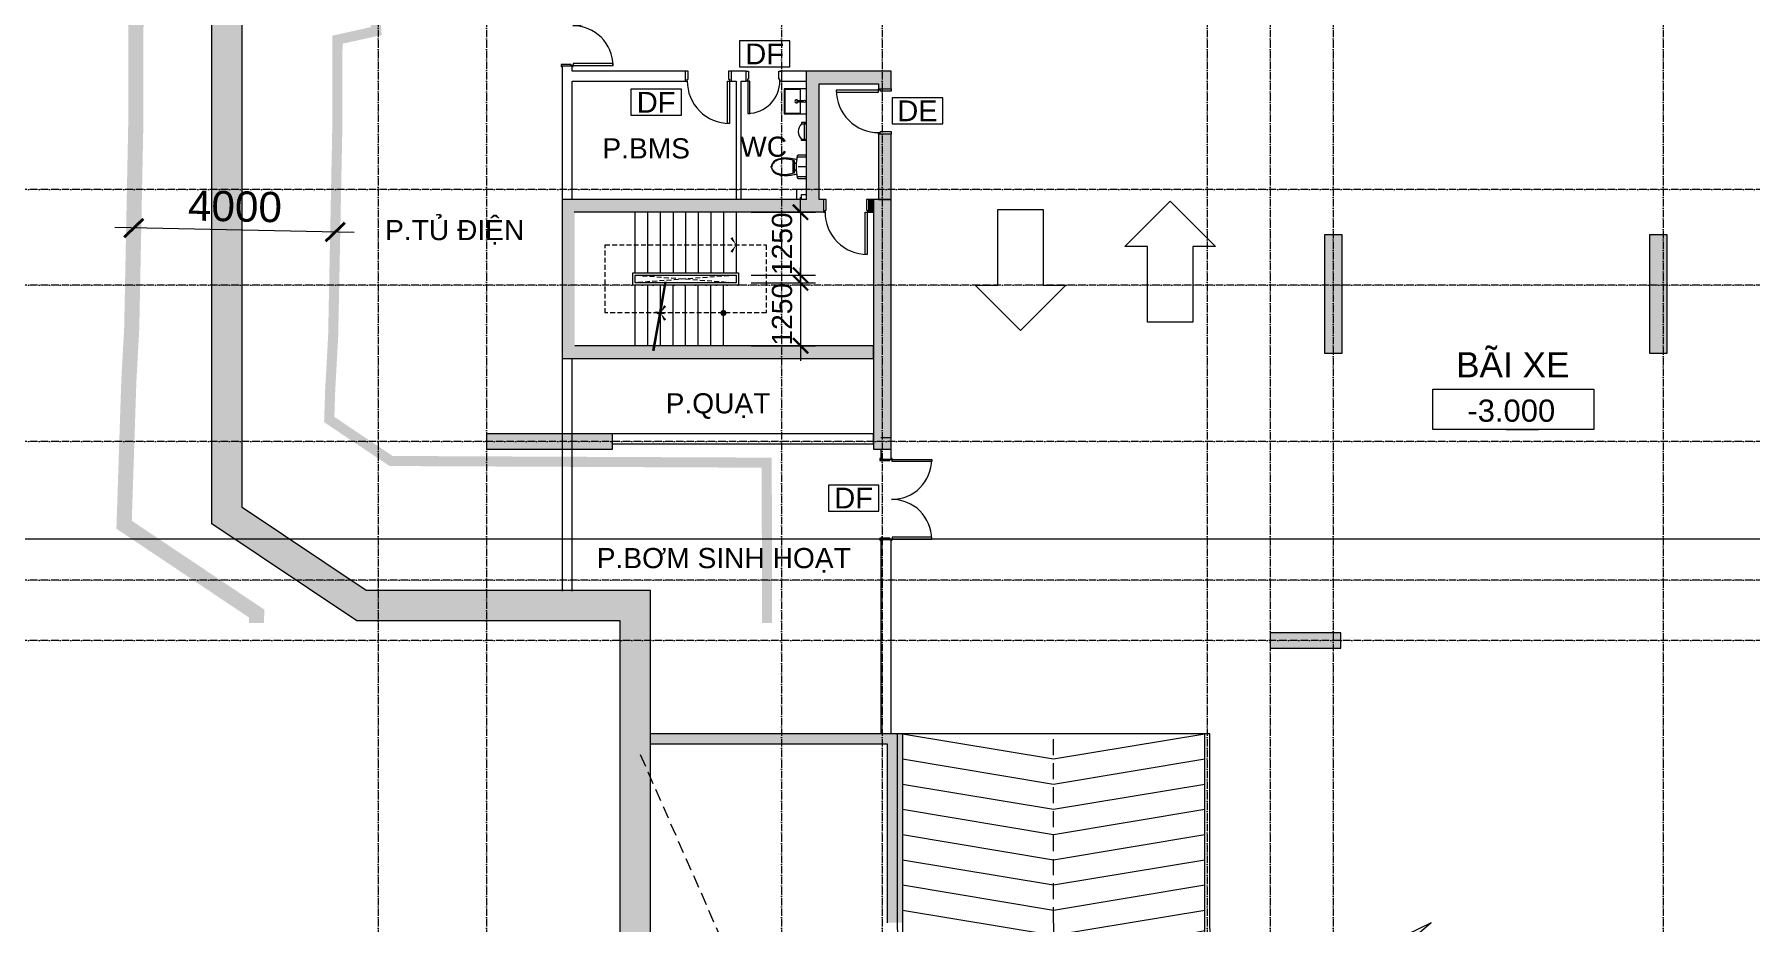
# Model space of a CAD drawing. Header units: millimetres. Extents: x -55733 to 116976, y -16290 to 119028.
# Drawn here: x -15325 to 18735, y 12300 to 29930 of the extents above; entities that cross this region are included whole.
import ezdxf
from ezdxf.enums import TextEntityAlignment as Align
from ezdxf.xclip import XClip

# ---------------------------------------------------------------- set-up
doc = ezdxf.new("R2010")
doc.units = ezdxf.units.MM
doc.header["$XCLIPFRAME"] = 0
for name, pattern in [('Grid Line', [4.2, 3, -0.6, 0, -0.6]), ('HIDDEN', [0.375, 0.25, -0.125]), ('HIDDEN2', [4.7625, 3.175, -1.5875]), ('HIDDENX2', [0.75, 0.5, -0.25]), ('PHANTOM', [63.5, 31.75, -6.35, 6.35, -6.35, 6.35, -6.35])]:
    doc.linetypes.add(name, pattern=pattern)
doc.layers.get('Defpoints').update_dxf_attribs({"color": 230})
for name, color, linetype, lineweight in [('A-DETL-GENF', 31, 'Continuous', 5), ('A-DETL-THIN', 151, 'Continuous', 5), ('CHU', 181, 'Continuous', 5), ('CUA', 31, 'Continuous', 9), ('DIM', 1, 'Continuous', 5), ('G-ANNO-DIMS', 111, 'Continuous', 5), ('G-ANNO-SYMB', 111, 'Continuous', 5), ('HATCH-1', 8, 'Continuous', 5), ('HATCH-TUONG', 152, 'Continuous', 15), ('KI-HIEU-1', 151, 'Continuous', 9), ('NET THAY 2', 55, 'Continuous', 5), ('NET-CAT', 3, 'Continuous', 15), ('NET-THAY', 2, 'Continuous', 9), ('NET-THAY-2', 55, 'Continuous', 13), ('THIET-BI', 44, 'Continuous', 5), ('TRUC', 225, 'Continuous', 5), ('X-COT HAM$0$LC.HA', 8, 'Continuous', 9), ('Y-GHI CHU PCCC$0$Z-CT1-GHI CHU TT$0$KI-HIEU', 6, 'Continuous', 13)]:
    doc.layers.add(name, color=color, linetype=linetype, lineweight=lineweight)
doc.layers.add('CGXD', color=5, linetype='HIDDEN2')
doc.layers.add('RD-AB', color=4, linetype='PHANTOM')
doc.styles.add('Arial_3', font='arial_0.ttf', dxfattribs={"height": 400})
doc.styles.add('Arial_4', font='arial_0.ttf', dxfattribs={"height": 500})
doc.styles.add('Arial_5', font='arial_0.ttf', dxfattribs={"height": 440})
doc.styles.add('TA1', font='arial_0.ttf')
doc.styles.add('Y-GHI CHU PCCC$0$Arial', font='arial_0.ttf')
doc.dimstyles.new('D_200_KTx2', dxfattribs={"dimtxt": 400, "dimasz": 300, "dimexe": 300, "dimexo": 300, "dimgap": 160, "dimtad": 1, "dimdec": 0, "dimzin": 9, "dimtxsty": 'TA1', "dimblk": 'ARCHTICK', "dimcen": 1, "dimdle": 300, "dimclrd": 256, "dimclre": 256, "dimclrt": 7, "dimadec": 0, "dimazin": 0, "dimtfac": 1, "dimtdec": 0, "dimtix": 1, "dimtmove": 1, "dimatfit": 3, "dimldrblk": 'ARCHTICK', "dimfxl": 0, "dimtolj": 1, "dimtzin": 0, "dimlwd": -1, "dimlwe": -1, "dimarcsym": 0})
doc.dimstyles.new('D_300_KTx3.0', dxfattribs={"dimtxt": 600, "dimasz": 375, "dimexe": 375, "dimexo": 375, "dimgap": 160, "dimtad": 1, "dimdec": 0, "dimzin": 9, "dimtxsty": 'TA1', "dimblk": 'ARCHTICK', "dimcen": 1, "dimdle": 375, "dimclrd": 256, "dimclre": 256, "dimclrt": 7, "dimadec": 0, "dimazin": 0, "dimtfac": 1, "dimtdec": 0, "dimtix": 1, "dimtmove": 1, "dimatfit": 3, "dimldrblk": 'ARCHTICK', "dimfxl": 0, "dimtolj": 1, "dimtzin": 0, "dimlwd": -1, "dimlwe": -1, "dimarcsym": 0})

# ---------------------------------------------------------------- blocks, each defined once
blk = doc.blocks.new('ALC1807-ASCENT PLAZA-KET CAU_rvt-1-MẶT BẰNG HẦM 1')
at = {"layer": 'X-COT HAM$0$LC.HA'}
h = blk.add_hatch(color=256, dxfattribs=at)
h.dxf.hatch_style = 1
h.paths.add_polyline_path([(1326, 21700), (1676, 21700), (1676, 26650), (1326, 26650)])
h = blk.add_hatch(color=256, dxfattribs=at)
h.dxf.hatch_style = 1
h.paths.add_polyline_path([(10626, 25950), (10276, 25950), (10276, 23600), (10626, 23600)])
h = blk.add_hatch(color=256, dxfattribs=at)
h.dxf.hatch_style = 1
h.paths.add_polyline_path([(17076, 25950), (16726, 25950), (16726, 23600), (17076, 23600)])
h = blk.add_hatch(color=256, dxfattribs=at)
h.dxf.hatch_style = 1
h.paths.add_polyline_path([(-3849, 21700), (-3849, 22000), (-6349, 22000), (-6349, 21700)])
h = blk.add_hatch(color=256, dxfattribs=at)
h.dxf.hatch_style = 1
h.paths.add_polyline_path([(10601, 17750), (10601, 18050), (9201, 18050), (9201, 17750)])
at = {"ltscale": 1000}
for points in [[(1326, 21700), (1676, 21700), (1676, 26650), (1326, 26650)], [(-3849, 21700), (-3849, 22000), (-6349, 22000), (-6349, 21700)], [(10601, 17750), (10601, 18050), (9201, 18050), (9201, 17750)]]:
    blk.add_lwpolyline(points, close=True, dxfattribs=at)
at = {"ltscale": 1000, "elevation": 0}
for points in [[(10626, 25950), (10276, 25950), (10276, 23600), (10626, 23600)], [(17076, 25950), (16726, 25950), (16726, 23600), (17076, 23600)]]:
    blk.add_lwpolyline(points, close=True, dxfattribs=at)
blk = doc.blocks.new('CUA 1 CANH MO - 2 - Type 1-1152419-MẶT BẰNG HẦM 1')
at = {"layer": 'CUA', "lineweight": 5}
for p, q in [((-349, 123), (-299, 123)), ((-299, 123), (-299, -86)), ((501, 123), (551, 123)), ((501, -86), (501, 123)), ((-319, -127), (-349, -127)), ((-319, -86), (-319, -127)), ((-299, -86), (-319, -86)), ((521, -86), (501, -86)), ((521, -127), (521, -86)), ((551, -127), (521, -127))]:
    blk.add_line(p, q, dxfattribs=at)
at = {"layer": 'CUA'}
for p, q in [((-278, -127), (-318, -127)), ((-318, -127), (-318, -965)), ((-278, -965), (-278, -127)), ((-318, -965), (-278, -965))]:
    blk.add_line(p, q, dxfattribs=at)
at = {"layer": 'CUA', "lineweight": 5}
blk.add_arc((-318, -127), 838, 270, 0.5, dxfattribs=at)
blk = doc.blocks.new('CUA 1 CANH MO - 2 - Type 700-1152424-MẶT BẰNG HẦM 1')
at = {"layer": 'CUA', "lineweight": 5}
for p, q in [((-249, 98), (-199, 98)), ((-199, 98), (-199, -61)), ((401, 98), (451, 98)), ((401, -61), (401, 98)), ((-219, -102), (-249, -102)), ((-219, -61), (-219, -102)), ((-199, -61), (-219, -61)), ((421, -61), (401, -61)), ((421, -102), (421, -61)), ((451, -102), (421, -102))]:
    blk.add_line(p, q, dxfattribs=at)
at = {"layer": 'CUA'}
for p, q in [((-178, -102), (-218, -102)), ((-218, -102), (-218, -740)), ((-178, -740), (-178, -102)), ((-218, -740), (-178, -740))]:
    blk.add_line(p, q, dxfattribs=at)
at = {"layer": 'CUA', "lineweight": 5}
blk.add_arc((-218, -102), 638, 270, 0.5, dxfattribs=at)
blk = doc.blocks.new('CUA 1 CANH MO - 2 - Type 1-1152417-MẶT BẰNG HẦM 1')
at = {"layer": 'CUA'}
for p, q in [((-318, 940), (-278, 940)), ((-318, 102), (-318, 940)), ((-278, 940), (-278, 102)), ((-278, 102), (-318, 102))]:
    blk.add_line(p, q, dxfattribs=at)
at = {"layer": 'CUA', "lineweight": 5}
for p, q in [((-319, 102), (-349, 102)), ((-319, 61), (-319, 102)), ((-299, 61), (-319, 61)), ((-299, -98), (-299, 61)), ((521, 61), (501, 61)), ((501, 61), (501, -98)), ((551, 102), (521, 102)), ((521, 102), (521, 61)), ((-349, -98), (-299, -98)), ((501, -98), (551, -98))]:
    blk.add_line(p, q, dxfattribs=at)
blk.add_arc((-318, 102), 838, 359.5, 90, dxfattribs=at)
blk = doc.blocks.new('CUA 2 CANH MO KHUNG NHOM - 1 - Type 1-1152387-MẶT BẰNG HẦM 1')
at = {"layer": 'CUA'}
for p, q in [((-688, 911), (-648, 911)), ((-688, 122), (-688, 911)), ((-648, 911), (-648, 122)), ((850, 911), (850, 122)), ((890, 911), (850, 911)), ((890, 122), (890, 911)), ((-648, 122), (-688, 122)), ((850, 122), (890, 122))]:
    blk.add_line(p, q, dxfattribs=at)
at = {"layer": 'CUA', "lineweight": 5}
for p, q in [((-689, 122), (-709, 122)), ((-709, 122), (-709, 102)), ((-689, 81), (-689, 122)), ((-669, 81), (-689, 81)), ((-669, -118), (-669, 81)), ((891, 81), (871, 81)), ((871, 81), (871, -118)), ((911, 122), (891, 122)), ((891, 122), (891, 81)), ((911, 102), (911, 122)), ((-709, -98), (-709, -118)), ((-709, -118), (-669, -118)), ((871, -118), (911, -118)), ((911, -118), (911, -98))]:
    blk.add_line(p, q, dxfattribs=at)
for centre, start, end in [((-688, 122), 359.5, 90), ((890, 122), 90, 180.5)]:
    blk.add_arc(centre, 788, start, end, dxfattribs=at)
blk = doc.blocks.new('X-XI1 - X-XI-1381924-MẶT BẰNG HẦM 1')
at = {"layer": 'THIET-BI'}
for p, q in [((195, 0), (195, -186)), ((215, -2), (204, 0)), ((-231, -17), (-233, -33)), ((-233, -29), (-233, -158)), ((-233, -29), (-233, -158)), ((-233, -33), (-233, -45)), ((-233, -45), (-233, -158)), ((-233, -158), (-233, -162)), ((-233, -162), (-231, -169)), ((-228, -12), (-231, -17)), ((-231, -169), (-228, -174)), ((-222, -6), (-228, -12)), ((-228, -174), (-224, -179)), ((-224, -179), (-217, -184)), ((-212, -1), (-222, -6)), ((-217, -184), (-209, -186)), ((-204, 0), (-212, -1)), ((-209, -186), (-202, -188)), ((-202, -188), (-192, -190)), ((-195, 0), (-195, -186)), ((-192, -190), (-184, -191)), ((-184, -191), (-168, -194)), ((-165, -322), (-169, -349)), ((-168, -194), (-150, -197)), ((-144, -197), (-167, -335)), ((-144, -197), (-167, -335)), ((-162, -304), (-165, -322)), ((-158, -281), (-162, -304)), ((-155, -266), (-158, -281)), ((-148, -221), (-155, -266)), ((-150, -197), (-144, -197)), ((-144, -197), (-148, -221)), ((-128, -250), (128, -250)), ((-128, -268), (-128, -250)), ((-9, -268), (-128, -268)), ((-77, -214), (-66, -214)), ((-77, -245), (-77, -214)), ((-66, -245), (-77, -245)), ((-66, -214), (-66, -245)), ((128, -268), (-9, -268)), ((0, -9), (0, -170)), ((64, -214), (64, -245)), ((74, -214), (64, -214)), ((64, -245), (74, -245)), ((74, -245), (74, -214)), ((128, -250), (128, -268)), ((144, -197), (213, -186)), ((167, -335), (144, -197)), ((167, -335), (144, -197)), ((147, -216), (144, -197)), ((152, -245), (147, -216)), ((157, -278), (152, -245)), ((162, -305), (157, -278)), ((167, -335), (162, -305)), ((172, -371), (167, -335)), ((213, -186), (221, -182)), ((219, -4), (215, -2)), ((225, -8), (219, -4)), ((221, -182), (226, -176)), ((228, -12), (225, -8)), ((226, -176), (232, -167)), ((232, -19), (228, -12)), ((233, -29), (232, -19)), ((232, -167), (233, -158)), ((233, -158), (233, -29)), ((233, -158), (233, -29)), ((233, -158), (233, -29)), ((-171, -365), (-173, -383)), ((-173, -383), (-173, -402)), ((-173, -402), (-173, -436)), ((-173, -436), (-173, -446)), ((-173, -446), (-170, -475)), ((-169, -349), (-171, -365)), ((-170, -475), (-166, -495)), ((-166, -495), (-161, -521)), ((-161, -521), (-151, -556)), ((-151, -556), (-144, -587)), ((-144, -587), (-132, -613)), ((-132, -613), (-122, -629)), ((-122, -629), (-100, -654)), ((-100, -654), (-88, -665)), ((-88, -665), (-70, -677)), ((-70, -677), (-50, -687)), ((61, -682), (86, -666)), ((86, -666), (100, -654)), ((100, -654), (114, -639)), ((114, -639), (132, -613)), ((132, -613), (145, -581)), ((145, -581), (151, -556)), ((151, -556), (155, -544)), ((155, -544), (162, -518)), ((162, -518), (165, -502)), ((165, -502), (173, -446)), ((173, -396), (172, -371)), ((173, -426), (173, -396)), ((173, -446), (173, -426)), ((-50, -687), (-20, -697)), ((-20, -697), (0, -700)), ((0, -700), (35, -693)), ((0, -700), (0, -703)), ((0, -712), (0, -700)), ((0, -700), (0, -710)), ((0, -703), (0, -716)), ((0, -710), (0, -717)), ((0, -717), (0, -712)), ((0, -717), (0, -717)), ((35, -693), (61, -682))]:
    blk.add_line(p, q, dxfattribs=at)
for centre, radius, start, end in [((204, -29), 29, 360, 90), ((204, -29), 29, 0, 90), ((-204, -29), 29, 90, 180), ((-204, -29), 29, 90, 180), ((-204, -158), 29, 180, 259.8599), ((-204, -158), 29, 180, 259.8599), ((18, 960), 1169, 258.7762, 262.0348), ((18, 960), 1169, 258.7762, 262.0348), ((287, -414), 461, 170.0941, 197.8856), ((287, -414), 461, 170.0941, 197.8856), ((18, 960), 1169, 262.1447, 269.1633), ((-16, 958), 1166, 270.8375, 277.7683), ((-18, 960), 1169, 277.9652, 281.2238), ((-18, 960), 1169, 277.9652, 281.2238), ((-287, -414), 461, 342.1144, 9.9059), ((-287, -414), 461, 342.1144, 9.9059), ((204, -158), 29, 280.1401, 360), ((204, -158), 29, 280.1401, 0), ((18, -530), 172, 188.8267, 263.9098), ((18, -530), 172, 188.8267, 263.9098), ((-18, -530), 172, 276.0902, 351.1733), ((-18, -530), 172, 276.0902, 351.1733)]:
    blk.add_arc(centre, radius, start, end, dxfattribs=at)
for points in [[(-128, -268), (-143, -316), (-152, -365), (-160, -442), (-151, -517), (-130, -585), (-94, -652), (-37, -689), (-3, -689), (0, -689)], [(128, -268), (143, -316), (152, -365), (160, -442), (151, -517), (130, -585), (94, -652), (37, -689), (3, -689), (0, -689)]]:
    blk.add_open_spline(points, degree=3, knots=[12.724379, 12.724379, 12.724379, 12.724379, 75.096459, 151.912755, 228.70098, 282.501534, 351.034079, 439.49288, 447.51098, 447.51098, 447.51098, 447.51098], dxfattribs=at)
blk = doc.blocks.new('X-LA - X-LA-1231494-MẶT BẰNG HẦM 1')
at = {"layer": 'THIET-BI'}
for p, q in [((-250, 0), (-250, -445)), ((-250, 0), (-250, -445)), ((250, -445), (250, 0)), ((250, -445), (250, 0)), ((-235, -129), (-235, -420)), ((-13, -119), (-225, -119)), ((-13, -61), (-13, -183)), ((-5, -65), (-5, -145)), ((-5, -145), (5, -145)), ((5, -145), (5, -65)), ((12, -183), (12, -62)), ((225, -119), (12, -119)), ((235, -420), (235, -129)), ((-250, -445), (250, -445)), ((-250, -445), (250, -445)), ((-225, -430), (225, -430))]:
    blk.add_line(p, q, dxfattribs=at)
blk.add_circle((0, -45), 20.8, dxfattribs=at)
for centre, radius, start, end in [((-225, -129), 10, 90, 180), ((0, -203), 32, 113.4242, 67.4481), ((0, -183), 12.5, 180, 360), ((225, -129), 10, 0, 90), ((-225, -420), 10, 180, 270), ((225, -420), 10, 270, 0)]:
    blk.add_arc(centre, radius, start, end, dxfattribs=at)
blk = doc.blocks.new('M_Urinal-2D - M_Urinal-2D-1736627-MẶT BẰNG HẦM 1')
at = {"layer": 'THIET-BI'}
for p, q in [((-287, 125), (-287, 227)), ((-287, 227), (-261, 227)), ((-261, 227), (-261, 125)), ((43, 176), (-261, 176)), ((-261, 176), (-261, 125)), ((69, 227), (43, 227)), ((43, 227), (43, 125)), ((43, 125), (43, 176)), ((69, 125), (69, 227))]:
    blk.add_line(p, q, dxfattribs=at)
blk.add_arc((-109, 86), 207, 42.6493, 137.3507, dxfattribs=at)
blk = doc.blocks.new('AROW - AROW-1139903-MẶT BẰNG HẦM 1')
at = {"layer": 'A-DETL-GENF'}
for p, q in [((0, 0), (900, 900)), ((900, 900), (900, 450)), ((900, 450), (2400, 450)), ((2400, 450), (2400, -450)), ((900, -900), (0, 0)), ((2400, -450), (900, -450)), ((900, -450), (900, -900))]:
    blk.add_line(p, q, dxfattribs=at)
blk = doc.blocks.new('Spot Elevations - CODE 1-1678943-MẶT BẰNG HẦM 1')
at = {"layer": 'G-ANNO-DIMS'}
for p, q in [((10.5, 4), (-5.5, 4)), ((-5.5, 4), (-5.5, 0)), ((10.5, 0), (10.5, 4)), ((-5.5, 0), (10.5, 0))]:
    blk.add_line(p, q, dxfattribs=at)
blk = doc.blocks.new('_ArchTick')
at = {"color": 0, "const_width": 0.15}
blk.add_lwpolyline([(-0.5, -0.5), (0.5, 0.5)], dxfattribs=at)
blk = doc.blocks.new('*D35')
at = {"layer": 'Defpoints', "color": 0, "transparency": 16777216}
for p in [(12392, 12300), (4446, 5437)]:
    blk.add_point(p, dxfattribs=at)
at = {"layer": 'DIM', "transparency": 16777216}
for p in [(12392, 12300), (2321, 3603)]:
    blk.add_line(p, (4446, 5437), dxfattribs=at)
at = {"layer": 'DIM', "transparency": 16777216, "xscale": 300, "yscale": 300, "zscale": 300, "rotation": 40.8131607590507}
blk.add_blockref('_ArchTick', (4446, 5437), dxfattribs=at)
at = {"layer": 'DIM', "color": 7, "transparency": 16777216, "insert": (2918, 4600), "char_height": 400, "attachment_point": 5, "rotation": 40.8132, "style": 'TA1'}
blk.add_mtext('\\A1;R10500', dxfattribs=at)
blk = doc.blocks.new('*D36')
at = {"layer": 'Defpoints', "color": 0, "transparency": 16777216}
for p in [(12392, 12300), (8347, 10329)]:
    blk.add_point(p, dxfattribs=at)
at = {"layer": 'DIM', "transparency": 16777216}
for p in [(12392, 12300), (6103, 9236)]:
    blk.add_line(p, (8347, 10329), dxfattribs=at)
at = {"layer": 'DIM', "transparency": 16777216, "xscale": 300, "yscale": 300, "zscale": 300, "rotation": 25.97823927667856}
blk.add_blockref('_ArchTick', (8347, 10329), dxfattribs=at)
at = {"layer": 'DIM', "color": 7, "transparency": 16777216, "insert": (6796, 9978), "char_height": 400, "attachment_point": 5, "rotation": 25.9782, "style": 'TA1'}
blk.add_mtext('\\A1;R4500', dxfattribs=at)
blk = doc.blocks.new('*D30')
at = {"layer": 'Defpoints', "color": 0, "transparency": 16777216}
for p in [(42381, 59578, 0), (42381, 59578), (46380, 59499, 0)]:
    blk.add_point(p, dxfattribs=at)
at = {"layer": 'DIM', "transparency": 16777216}
blk.add_line((46755, 59491), (42006, 59586), dxfattribs=at)
for p, xscale, yscale, zscale, rotation in [((42381, 59578), 375, 375, 375, 178.8581290590944), ((46380, 59499), 375.0000000000001, 375.0000000000001, 375.0000000000001, 358.8581290590944)]:
    blk.add_blockref('_ArchTick', p, dxfattribs=dict(at, xscale=xscale, yscale=yscale, zscale=zscale, rotation=rotation))
at = {"layer": 'DIM', "color": 7, "transparency": 16777216, "insert": (44390, 60005), "char_height": 600, "attachment_point": 5, "rotation": 358.8581, "style": 'TA1'}
blk.add_mtext('\\A1;4000', dxfattribs=at)
blk = doc.blocks.new('*U51')
for points in [[(-1253, 50), (-50, 50), (0, -100), (0, 200), (50, 50), (1526, 50)], [(-1253, 0), (-50, 0), (0, -150), (0, 150), (50, 0), (1526, 0)]]:
    blk.add_lwpolyline(points)
blk = doc.blocks.new('A$C0E434E78')
blk.add_lwpolyline([(-3000, 500), (0, 0), (3000, 500)])
blk = doc.blocks.new('A$C2C8B7A84')
at = {"layer": 'KI-HIEU-1', "linetype": 'HIDDEN2', "ltscale": 100}
blk.add_lwpolyline([(24300, -11260), (10600, -11260, -0.414214), (3100, -3760), (3100, 0)], format="xyb", dxfattribs=at)
at = {"layer": 'NET-THAY'}
for points in [[(24300, -8160), (10600, -8160, -0.414214), (6200, -3760), (6200, 0), (0, 0), (0, -3760, 0.414214), (10600, -14360), (24300, -14360)], [(24300, -8260), (10600, -8260, -0.414214), (6100, -3760), (6100, 0), (100, 0), (100, -3760, 0.414214), (10600, -14260), (24300, -14260)]]:
    blk.add_lwpolyline(points, format="xyb", close=True, dxfattribs=at)
at = {"layer": 'HATCH-1'}
for p in [(3100, -500), (3100, -1000), (3100, -1500), (3100, -2000), (3100, -2500), (3100, -3000), (3100, -3500), (3100, -4000)]:
    blk.add_blockref('A$C0E434E78', p, dxfattribs=at)
for p, rotation in [((3120, -4500), 1.833464944417753), ((3186, -4996), 5.653183578623025), ((3285, -5488), 9.472902212828393), ((3416, -5971), 13.29262084703385), ((3579, -6445), 17.11233948123922), ((3774, -6906), 20.93205811544459), ((3998, -7354), 24.75177674964996), ((4252, -7786), 28.57149538385532), ((4535, -8200), 32.39121401806069), ((4844, -8594), 36.21093265226606), ((5179, -8967), 40.03065128647133), ((5538, -9316), 43.8503699206767), ((5919, -9641), 47.67008855488206), ((6321, -9940), 51.48980718908753), ((6743, -10211), 55.30952582329289), ((7181, -10454), 59.12924445749826), ((7634, -10667), 62.94896309170381), ((8101, -10849), 66.76868172590927), ((8579, -11000), 70.58840036011463), ((9066, -11118), 74.40811899432), ((9559, -11204), 78.22783762852536), ((10058, -11257), 82.04755626273065), ((10558, -11277), 85.86727489693601), ((11059, -11263), 89.68699353114157), ((11559, -11260), 90), ((12059, -11260), 90), ((12559, -11260), 90), ((13059, -11260), 90), ((13559, -11260), 90), ((14059, -11260), 90), ((14559, -11260), 90), ((15059, -11260), 90), ((15559, -11260), 90), ((16059, -11260), 90), ((16559, -11260), 90), ((17059, -11260), 90), ((17559, -11260), 90), ((18059, -11260), 90), ((18559, -11260), 90), ((19059, -11260), 90), ((19559, -11260), 90), ((20059, -11260), 90), ((20559, -11260), 90), ((21059, -11260), 90), ((21559, -11260), 90), ((22059, -11260), 90), ((22559, -11260), 90), ((23059, -11260), 90), ((23559, -11260), 90), ((24059, -11260), 90)]:
    blk.add_blockref('A$C0E434E78', p, dxfattribs=dict(at, rotation=rotation))
ref = blk.add_blockref('A$C0E434E78', (24559, -11260), dxfattribs=dict(at, rotation=90))
XClip(ref).set_block_clipping_path([(-3100, 258.7550630155), (3100, 928.6720428627)])
blk = doc.blocks.new('A$C7BC647D4')
for points in [[(44139, 8967), (45631, -3310), (-3699, -3310), (-3699, 18290), (-8923, 18290), (-11799, 20218), (-11799, 45650), (42773, 45650), (44343, 34586), (74924, 41932), (76806, 36089), (97174, 42649), (104895, 16253)], [(43471, 9491), (44953, -2710), (-3099, -2710), (-3099, 18890), (-8740, 18890), (-11199, 20538), (-11199, 45050), (42252, 45050), (43841, 33849), (74524, 41219), (76419, 35334), (96771, 41889), (104120, 16765)]]:
    blk.add_lwpolyline(points, close=True)
at = {"layer": 'HATCH-1', "const_width": 600}
blk.add_lwpolyline([(43805, 9229), (45292, -3010), (-3399, -3010), (-3399, 18590), (-8831, 18590), (-11499, 20378), (-11499, 45350), (42512, 45350), (44092, 34217), (74724, 41575), (76612, 35712), (96972, 42269), (104507, 16509)], close=True, dxfattribs=at)
blk = doc.blocks.new('Y-GHI CHU PCCC$0$A$C67775D76')
at = {"color": 8, "ltscale": 30}
blk.add_lwpolyline([(-267, -138), (267, -138), (267, 138), (-267, 138)], close=True, dxfattribs=at)
at = {"color": 8, "style": 'Y-GHI CHU PCCC$0$Arial'}
blk.add_text('DF', height=220, dxfattribs=at).set_placement((0, 0), align=Align.MIDDLE_CENTER)
blk = doc.blocks.new('Y-GHI CHU PCCC$0$A$C53D4240F')
at = {"color": 8, "ltscale": 30}
blk.add_lwpolyline([(-267, -138), (267, -138), (267, 137), (-267, 137)], close=True, dxfattribs=at)
at = {"color": 8, "style": 'Y-GHI CHU PCCC$0$Arial'}
blk.add_text('DE', height=220, dxfattribs=at).set_placement((0, 0), align=Align.MIDDLE_CENTER)
blk = doc.blocks.new('CUA 1 CANH MO - 2 - Type 1-V1-MẶT BẰNG HẦM 2')
at = {"layer": 'CUA'}
for p, q in [((-318, 965), (-278, 965)), ((-318, 127), (-318, 965)), ((-278, 965), (-278, 127)), ((-278, 127), (-318, 127))]:
    blk.add_line(p, q, dxfattribs=at)
at = {"layer": 'CUA', "lineweight": 5}
for p, q in [((-319, 127), (-339, 127)), ((-319, 86), (-319, 127)), ((-299, 86), (-319, 86)), ((-299, -123), (-299, 86)), ((521, 86), (501, 86)), ((501, 86), (501, -123)), ((551, 127), (521, 127)), ((521, 127), (521, 86)), ((551, -123), (551, 127)), ((-339, -123), (-299, -123)), ((501, -123), (551, -123))]:
    blk.add_line(p, q, dxfattribs=at)
blk.add_arc((-318, 127), 838, 359.5, 90, dxfattribs=at)
blk = doc.blocks.new('*D141')
at = {"layer": 'Defpoints', "color": 0, "transparency": 16777216}
for p in [(-1399, 25000), (-1399, 23750), (-121, 23750)]:
    blk.add_point(p, dxfattribs=at)
at = {"layer": 'DIM', "transparency": 16777216}
for p, q in [((-121, 25000), (-121, 25300)), ((-1099, 25000), (179, 25000)), ((-121, 25000), (-121, 23750)), ((-1099, 23750), (179, 23750)), ((-121, 23750), (-121, 23450))]:
    blk.add_line(p, q, dxfattribs=at)
at = {"layer": 'DIM', "transparency": 16777216, "xscale": 300, "yscale": 300, "zscale": 300}
for p, rotation in [((-121, 25000), 270), ((-121, 23750), 90)]:
    blk.add_blockref('_ArchTick', p, dxfattribs=dict(at, rotation=rotation))
at = {"layer": 'DIM', "color": 7, "transparency": 16777216, "insert": (-485, 24375), "char_height": 400, "attachment_point": 5, "rotation": 90, "style": 'TA1'}
blk.add_mtext('\\A1;1250', dxfattribs=at)
blk = doc.blocks.new('*D142')
at = {"layer": 'Defpoints', "color": 0, "transparency": 16777216}
for p in [(-1399, 26400), (-1399, 25150), (-121, 25150)]:
    blk.add_point(p, dxfattribs=at)
at = {"layer": 'DIM', "transparency": 16777216}
for p, q in [((-121, 26400), (-121, 26700)), ((-1099, 26400), (179, 26400)), ((-121, 26400), (-121, 25150)), ((-1099, 25150), (179, 25150)), ((-121, 25150), (-121, 24850))]:
    blk.add_line(p, q, dxfattribs=at)
at = {"layer": 'DIM', "transparency": 16777216, "xscale": 300, "yscale": 300, "zscale": 300}
for p, rotation in [((-121, 26400), 270), ((-121, 25150), 90)]:
    blk.add_blockref('_ArchTick', p, dxfattribs=dict(at, rotation=rotation))
at = {"layer": 'DIM', "color": 7, "transparency": 16777216, "insert": (-485, 25775), "char_height": 400, "attachment_point": 5, "rotation": 90, "style": 'TA1'}
blk.add_mtext('\\A1;1250', dxfattribs=at)
blk = doc.blocks.new('A$C1F0A2BF7')
at = {"layer": 'CGXD', "ltscale": 200, "const_width": 200, "elevation": 0}
blk.add_lwpolyline([(75966.3, 76254.7), (71950.1, 76296), (68041.4, 76232.4), (63824.1, 76163.2), (62710.9, 76152.8), (59200.8, 76148.4), (53256.4, 76129.8), (50614.3, 76167.4), (49470.6, 76197.6), (45331.3, 75911), (45467.8, 74512.2), (46406.7, 74451.5), (47194.7, 63486.7), (46424.3, 63316.7), (46421.1, 61568.3), (46338.6, 57428.9), (46280, 56364.3), (46260.6, 55777.3), (47488.1, 54954.9), (54942.4, 54921.5), (54956.3, 47953.8), (54990.5, 43945.3)], dxfattribs=at)
at = {"layer": 'RD-AB', "ltscale": 30, "const_width": 300, "elevation": 0}
blk.add_lwpolyline([(41196.9, 95371), (41281.7, 82268.3), (40986.4, 79251), (41667.6, 72272.6), (42098.4, 70721.5), (42667.3, 70684.7), (42957.4, 66647.6), (42571.1, 66562.4), (42573.3, 66131.3), (42429.3, 65920.2), (42421.3, 61611.7), (42341, 57578.5), (42283.8, 56540), (42189.8, 53690.1), (44821.5, 51926.7), (44789.5, 50966.7), (50950.5, 50939.2), (50956.6, 47932.5), (50990.5, 43962.1)], dxfattribs=at)
at = {"layer": 'DIM'}
dim = blk.add_aligned_dim(p1=(46379.8, 59498.6, 0), p2=(42380.8, 59578.3, 0), distance=0, dimstyle='D_300_KTx3.0', dxfattribs=at)
dim.commit()
dim.dimension.update_dxf_attribs({"geometry": '*D30', "text_midpoint": (44389.6, 60004.7, 0)})

msp = doc.modelspace()

# ---------------------------------------------------------------- hatches: boundary and pattern name
at = {"layer": 'HATCH-TUONG', "lineweight": 9}
for points in [[(1675.5, 28949.9), (1675.5, 29199.9), (0.5, 29199.9), (0.5, 28949.9), (1425.5, 28949.9)], [(50.1, 26399.9), (250.5, 26399.9), (250.5, 28949.9), (0.5, 28949.9), (0.5, 26399.9)], [(-4849.5, 23750), (-4599.5, 23750), (-4599.5, 26650), (-4849.5, 26650), (-4849.5, 24030.2)], [(1325.5, 23500), (1325.5, 23750), (-4849.5, 23750), (-4849.5, 23500), (50.1, 23500)], [(1600.2, 15849.9), (1891.9, 15849.9), (1891.9, 16034.5), (1901.8, 16034.5), (1901.8, 16049.9), (-3099.5, 16049.9), (-3099.5, 15849.9), (50.1, 15849.9)], [(1891.9, 12299.9), (1891.9, 15849.9), (1600.2, 15849.9), (1600.2, 12299.9)]]:
    msp.add_hatch(color=256, dxfattribs=at).paths.add_polyline_path(points, flags=0)
h = msp.add_hatch(color=256, dxfattribs=at)
h.paths.add_polyline_path([(1425.5, 26649.9), (1675.5, 26649.9), (1675.5, 27949.9), (1425.5, 27949.9)], flags=0)
h.paths.add_polyline_path([(1675.5, 28849.9), (1675.5, 28949.9), (1425.5, 28949.9), (1425.5, 28849.9)], flags=0)
for points in [[(335.6, 26400), (335.6, 26650), (-4599.5, 26650), (-4599.5, 26400), (-578.4, 26400)], [(1325.5, 26399.9), (1325.5, 26649.9), (1225.5, 26649.9), (1225.5, 26399.9)]]:
    msp.add_hatch(color=256, dxfattribs=at).paths.add_polyline_path(points)

# ---------------------------------------------------------------- linework, layer by layer
at = {"layer": 'G-ANNO-DIMS'}
msp.add_line((13884.2, 22087.3), (14524.7, 22087.3), dxfattribs=at)
at = {"layer": 'G-ANNO-SYMB'}
msp.add_line((-22068.7, 19919), (107864.3, 19919), dxfattribs=at)
at = {"layer": 'HATCH-1', "linetype": 'HIDDEN2', "ltscale": 30}
for p, q in [((-1399.5, 25150), (-3399.5, 25000)), ((-3399.5, 25150), (-1399.5, 25000))]:
    msp.add_line(p, q, dxfattribs=at)
at = {"layer": 'HATCH-1', "linetype": 'HIDDEN', "ltscale": 1000}
msp.add_line((-3299.5, 15637.4), (4744.6, -2710.1), dxfattribs=at)
at = {"layer": 'HATCH-1'}
for points in [[(-1490.9, 25608.6, 50, 0, 0), (-1399.5, 25750, 0, 50, 0), (-1490.9, 25891.4, 50, 50, 0)], [(-2808.1, 24541.4, 50, 0, 0), (-2899.5, 24400, 0, 50, 0), (-2808.1, 24258.6, 50, 50, 0)]]:
    msp.add_lwpolyline(points, format="xyseb", dxfattribs=at)
at = {"layer": 'HATCH-1', "linetype": 'HIDDEN2', "ltscale": 30}
msp.add_lwpolyline([(-799.5, 24400), (-3999.5, 24400), (-3999.5, 25750), (-799.5, 25750)], close=True, dxfattribs=at)
at = {"layer": 'HATCH-1', "linetype": 'HIDDENX2', "ltscale": 100, "const_width": 60}
msp.add_lwpolyline([(-1649.5, 24430, 1), (-1649.5, 24370, 1)], format="xyb", close=True, dxfattribs=at)
at = {"layer": 'NET-CAT'}
for p, q in [((-4649.5, 29299.9), (-4849.5, 29299.9)), ((-4849.5, 29299.9), (-4849.5, 18879.9)), ((-4649.5, 29199.9), (-4649.5, 29299.9)), ((-2399.5, 29199.9), (-4649.5, 29199.9)), ((-4649.5, 28999.9), (-2399.5, 28999.9)), ((-4649.5, 26650), (-4649.5, 28999.9)), ((-2399.5, 28999.9), (-2399.5, 29199.9)), ((-1199.5, 29199.9), (-1499.5, 29199.9)), ((-1499.5, 29199.9), (-1499.5, 28999.9)), ((-1499.5, 28999.9), (-1399.5, 28999.9)), ((-1399.5, 28999.9), (-1399.5, 26650)), ((-1299.5, 28999.9), (-1199.5, 28999.9)), ((-1299.5, 26650), (-1299.5, 28999.9)), ((-1199.5, 28999.9), (-1199.5, 29199.9)), ((1675.5, 29199.9), (-499.5, 29199.9)), ((-499.5, 29199.9), (-499.5, 28999.9)), ((-499.5, 28999.9), (0.5, 28999.9)), ((0.5, 26650), (0.5, 29199.9)), ((1675.5, 28849.9), (1675.5, 29199.9)), ((250.5, 28949.9), (1425.5, 28949.9)), ((250.5, 26649.9), (250.5, 28949.9)), ((1425.5, 28949.9), (1425.5, 28849.9)), ((1425.5, 28849.9), (1675.5, 28849.9)), ((1425.5, 27949.9), (1425.5, 26650)), ((1675.5, 27949.9), (1425.5, 27949.9)), ((1675.5, 26650), (1675.5, 27949.9)), ((0.5, 26650), (-4849.5, 26650)), ((-199.5, 26850), (-199.5, 26650)), ((0.5, 26850), (-199.5, 26850)), ((-99.5, 26650), (-99.5, 26750)), ((-99.5, 26750), (0.5, 26750)), ((335.6, 26649.9), (250.5, 26649.9)), ((1425.5, 26650), (1675.5, 26650)), ((1325.5, 23750), (-4599.5, 23750)), ((1325.5, 23500), (1325.5, 23750)), ((-4849.5, 23500), (1325.5, 23500)), ((-4649.5, 18879.9), (-4649.5, 23500)), ((1325.5, 21999.9), (-4649.5, 21999.9)), ((-3849.5, 21799.9), (1325.5, 21799.9)), ((1325.5, 21799.9), (1325.5, 21999.9)), ((1675.5, 21924.9), (1475.5, 21924.9)), ((1675.5, 21499.9), (1675.5, 21924.9)), ((1475.5, 21699.9), (1475.5, 21499.9)), ((1475.5, 21499.9), (1675.5, 21499.9)), ((1475.5, 19899.9), (1475.5, 16049.9)), ((1675.5, 19899.9), (1475.5, 19899.9)), ((1675.5, 16049.9), (1675.5, 19899.9)), ((1900.2, 16049.9), (-3099.5, 16049.9)), ((1900.2, 16049.9), (1900.2, 12299.9)), ((1901.8, 16034.5), (1901.8, 16049.9)), ((-3099.5, 15849.9), (1600.2, 15849.9)), ((1600.2, 15849.9), (1600.2, 12299.9))]:
    msp.add_line(p, q, dxfattribs=at)
msp.add_lwpolyline([(335.6, 26649.9), (335.6, 26400), (-4612.7, 26400)], dxfattribs=at)
msp.add_lwpolyline([(1225.5, 26399.9), (1325.5, 26399.9), (1325.5, 26649.9), (1225.5, 26649.9)], close=True, dxfattribs=at)
at = {"layer": 'NET-THAY'}
for points in [[(-1349.5, 24950), (-3449.5, 24950), (-3449.5, 25200), (-1349.5, 25200)], [(-1399.5, 25000), (-3399.5, 25000), (-3399.5, 25150), (-1399.5, 25150)]]:
    msp.add_lwpolyline(points, close=True, dxfattribs=at)
at = {"layer": 'NET-THAY-2'}
for p, q in [((-3399.5, 25200), (-3399.5, 26400)), ((-3149.5, 25200), (-3149.5, 26400)), ((-2899.5, 25200), (-2899.5, 26400)), ((-2649.5, 26400), (-2649.5, 25200)), ((-2399.5, 26400), (-2399.5, 25200)), ((-2149.5, 26400), (-2149.5, 25200)), ((-1899.5, 26400), (-1899.5, 25200)), ((-1649.5, 26400), (-1649.5, 25200)), ((-1399.5, 26400), (-1399.5, 25200)), ((-3399.5, 23750), (-3399.5, 24950)), ((-3149.5, 23750), (-3149.5, 24950)), ((-2899.5, 23750), (-2899.5, 24950)), ((-2649.5, 23750), (-2649.5, 24950)), ((-2399.5, 23750), (-2399.5, 24950)), ((-2149.5, 23750), (-2149.5, 24950)), ((-1899.5, 23750), (-1899.5, 24950)), ((-1649.5, 23750), (-1649.5, 24950))]:
    msp.add_line(p, q, dxfattribs=at)
at = {"layer": 'TRUC', "linetype": 'Grid Line', "ltscale": 50}
for p, q in [((-8499.5, 47249.9), (-8499.5, -9494.1)), ((-6349.5, 47249.9), (-6349.5, -12161.6)), ((-499.5, 47249.9), (-499.5, -9494.1)), ((1500.5, 47249.9), (1500.5, -12161.6)), ((7950.5, 47249.9), (7950.5, -9494.1)), ((9200.5, 47249.9), (9200.5, -12161.6)), ((10450.5, 47249.9), (10450.5, -9494.1)), ((17000.5, 47249.9), (17000.5, -9494.1)), ((48819.1, 26849.9), (-19144.9, 26849.9)), ((48819.1, 24949.9), (-21659.5, 24949.9)), ((48819.1, 21849.9), (-19344.9, 21849.9)), ((48819.1, 19099.9), (-19344.9, 19099.9)), ((48819.1, 17899.9), (-21659.5, 17899.9))]:
    msp.add_line(p, q, dxfattribs=at)

# ---------------------------------------------------------------- block references
at = {"layer": 'A-DETL-GENF'}
for p, rotation in [((7213.7, 26618.7), 270.0000000000001), ((4247.3, 24053.5), 89.99999999999987)]:
    msp.add_blockref('AROW - AROW-1139903-MẶT BẰNG HẦM 1', p, dxfattribs=dict(at, rotation=rotation))
at = {"layer": 'A-DETL-THIN'}
msp.add_blockref('A$C2C8B7A84', (1800.5, 16049.9), dxfattribs=at)
at = {"layer": 'CUA'}
for name, p, rotation in [('CUA 2 CANH MO KHUNG NHOM - 1 - Type 1-1152387-MẶT BẰNG HẦM 1', (-4751.7, 30201.4), 269.9999999999999), ('CUA 1 CANH MO - 2 - Type 1-1152417-MẶT BẰNG HẦM 1', (-1848, 29102.2), 180), ('CUA 1 CANH MO - 2 - Type 1-1152419-MẶT BẰNG HẦM 1', (1552.8, 28501.4), 269.9999999999999), ('CUA 1 CANH MO - 2 - Type 1-V1-MẶT BẰNG HẦM 2', (887, 26527.2), 180), ('CUA 2 CANH MO KHUNG NHOM - 1 - Type 1-1152387-MẶT BẰNG HẦM 1', (1573.3, 20801.4), 269.9999999999999)]:
    msp.add_blockref(name, p, dxfattribs=dict(at, rotation=rotation))
msp.add_blockref('CUA 1 CANH MO - 2 - Type 700-1152424-MẶT BẰNG HẦM 1', (-950.9, 29102.2), dxfattribs=at)
at = {"layer": 'G-ANNO-DIMS', "extrusion": (0, 0, -1), "xscale": 199.9999999999999, "yscale": 199.9999999999999, "zscale": 199.9999999999999}
msp.add_blockref('Spot Elevations - CODE 1-1678943-MẶT BẰNG HẦM 1', (-14524.7, 22087.3), dxfattribs=at)
at = {"layer": 'HATCH-1', "xscale": -0.4999999999999997, "yscale": 0.4999999999999999, "zscale": 0.4999999999999999, "rotation": 80.00000000000004}
msp.add_blockref('*U51', (-2899.5, 24400), dxfattribs=at)
at = {"layer": 'NET THAY 2'}
ref = msp.add_blockref('A$C1F0A2BF7', (-55733.2, -33492.3, 0), dxfattribs=at)
XClip(ref).set_block_clipping_path([(-27462.6186291156, 51738.6749988016), (137958.5174097056, 152520.3806320981)])
at = {"layer": 'NET-CAT'}
for name in ['A$C7BC647D4', 'ALC1807-ASCENT PLAZA-KET CAU_rvt-1-MẶT BẰNG HẦM 1']:
    msp.add_blockref(name, (0, 0), dxfattribs=at)
at = {"layer": 'THIET-BI'}
for name, p, rotation in [('X-LA - X-LA-1231494-MẶT BẰNG HẦM 1', (0.5, 28599.9), 269.9999999999997), ('M_Urinal-2D - M_Urinal-2D-1736627-MẶT BẰNG HẦM 1', (125.5, 28109), 89.99999999999991), ('X-XI1 - X-XI-1381924-MẶT BẰNG HẦM 1', (0.5, 27299.9), 269.9999999999997)]:
    msp.add_blockref(name, p, dxfattribs=dict(at, rotation=rotation))
at = {"layer": 'Y-GHI CHU PCCC$0$Z-CT1-GHI CHU TT$0$KI-HIEU', "color": 8, "xscale": 1.875, "yscale": 1.875, "zscale": 1.875}
for name, p in [('Y-GHI CHU PCCC$0$A$C67775D76', (-832, 29541.1, 0)), ('Y-GHI CHU PCCC$0$A$C67775D76', (-2985.7, 28581.5, 0)), ('Y-GHI CHU PCCC$0$A$C53D4240F', (2201, 28412.6, 0)), ('Y-GHI CHU PCCC$0$A$C67775D76', (934, 20726.9, 0))]:
    msp.add_blockref(name, p, dxfattribs=at)

# ---------------------------------------------------------------- texts
at = {"layer": 'CHU', "color": 7, "attachment_point": 1, "line_spacing_factor": 0.936439}
for s, insert, char_height, width, style in [('\\pt2540,5080,7620,10160,12700,15240,17780,20320,22860,25400,27940,30480,33020,35560,38100,40640,43180,45720,48260,50800,53340,55880,58420,60960,63500,66040,68580,71120,73660,76200,78740,81280;P.BMS', (-4052.9, 27867.3), 400, 1803.86, 'Arial_3'), ('\\pt2540,5080,7620,10160,12700,15240,17780,20320,22860,25400,27940,30480,33020,35560,38100,40640,43180,45720,48260,50800,53340,55880,58420,60960,63500,66040,68580,71120,73660,76200,78740,81280;WC', (-1318.1, 27899.9), 400, 989.8, 'Arial_3'), ('\\pt2540,5080,7620,10160,12700,15240,17780,20320,22860,25400,27940,30480,33020,35560,38100,40640,43180,45720,48260,50800,53340,55880,58420,60960,63500,66040,68580,71120,73660,76200,78740,81280;P.TỦ ĐIỆN', (-8365, 26245.7), 400, 2860.32, 'Arial_3'), ('\\pt2540,5080,7620,10160,12700,15240,17780,20320,22860,25400,27940,30480,33020,35560,38100,40640,43180,45720,48260,50800,53340,55880,58420,60960,63500,66040,68580,71120,73660,76200,78740,81280;BÃI XE', (12887.7, 23622.3), 500, 2284.62, 'Arial_4'), ('\\pt2540,5080,7620,10160,12700,15240,17780,20320,22860,25400,27940,30480,33020,35560,38100,40640,43180,45720,48260,50800,53340,55880,58420,60960,63500,66040,68580,71120,73660,76200,78740,81280;P.QUẠT', (-2797.1, 22807.3), 400, 2151.3, 'Arial_3'), ('\\pt2540,5080,7620,10160,12700,15240,17780,20320,22860,25400,27940,30480,33020,35560,38100,40640,43180,45720,48260,50800,53340,55880,58420,60960,63500,66040,68580,71120,73660,76200,78740,81280;P.BƠM SINH HOẠT', (-4164.6, 19736), 400, 6163.483, 'Arial_3')]:
    msp.add_mtext(s, dxfattribs=dict(at, insert=insert, char_height=char_height, width=width, style=style))
at = {"layer": 'G-ANNO-DIMS', "insert": (13113, 22681.7), "char_height": 440, "width": 2084.67, "attachment_point": 1, "line_spacing_factor": 0.941778, "style": 'Arial_5'}
msp.add_mtext('-3.000', dxfattribs=at)

# ---------------------------------------------------------------- dimensions: what is measured, and where the dimension line sits
at = {"layer": 'DIM'}
for base, p1, p2, picture, middle in [((-121.2, 25150), (-1399.5, 26400), (-1399.5, 25150), '*D142', (-485.4, 25775)), ((-121.2, 23750), (-1399.5, 25000), (-1399.5, 23750), '*D141', (-485.4, 24375))]:
    dim = msp.add_linear_dim(base=base, p1=p1, p2=p2, angle=90, dimstyle='D_200_KTx2', dxfattribs=at)
    dim.commit()
    dim.dimension.update_dxf_attribs({"geometry": picture, "text_midpoint": middle})
for mpoint, picture, middle in [((4445.6, 5437.3), '*D35', (2918.3, 4599.6)), ((8347.1, 10328.9), '*D36', (6796, 9978.2))]:
    dim = msp.add_radius_dim(center=(12392.5, 12300), mpoint=mpoint, dimstyle='D_200_KTx2', dxfattribs=at)
    dim.commit()
    dim.dimension.update_dxf_attribs({"geometry": picture, "text_midpoint": middle})

doc.saveas('drawing.dxf')
